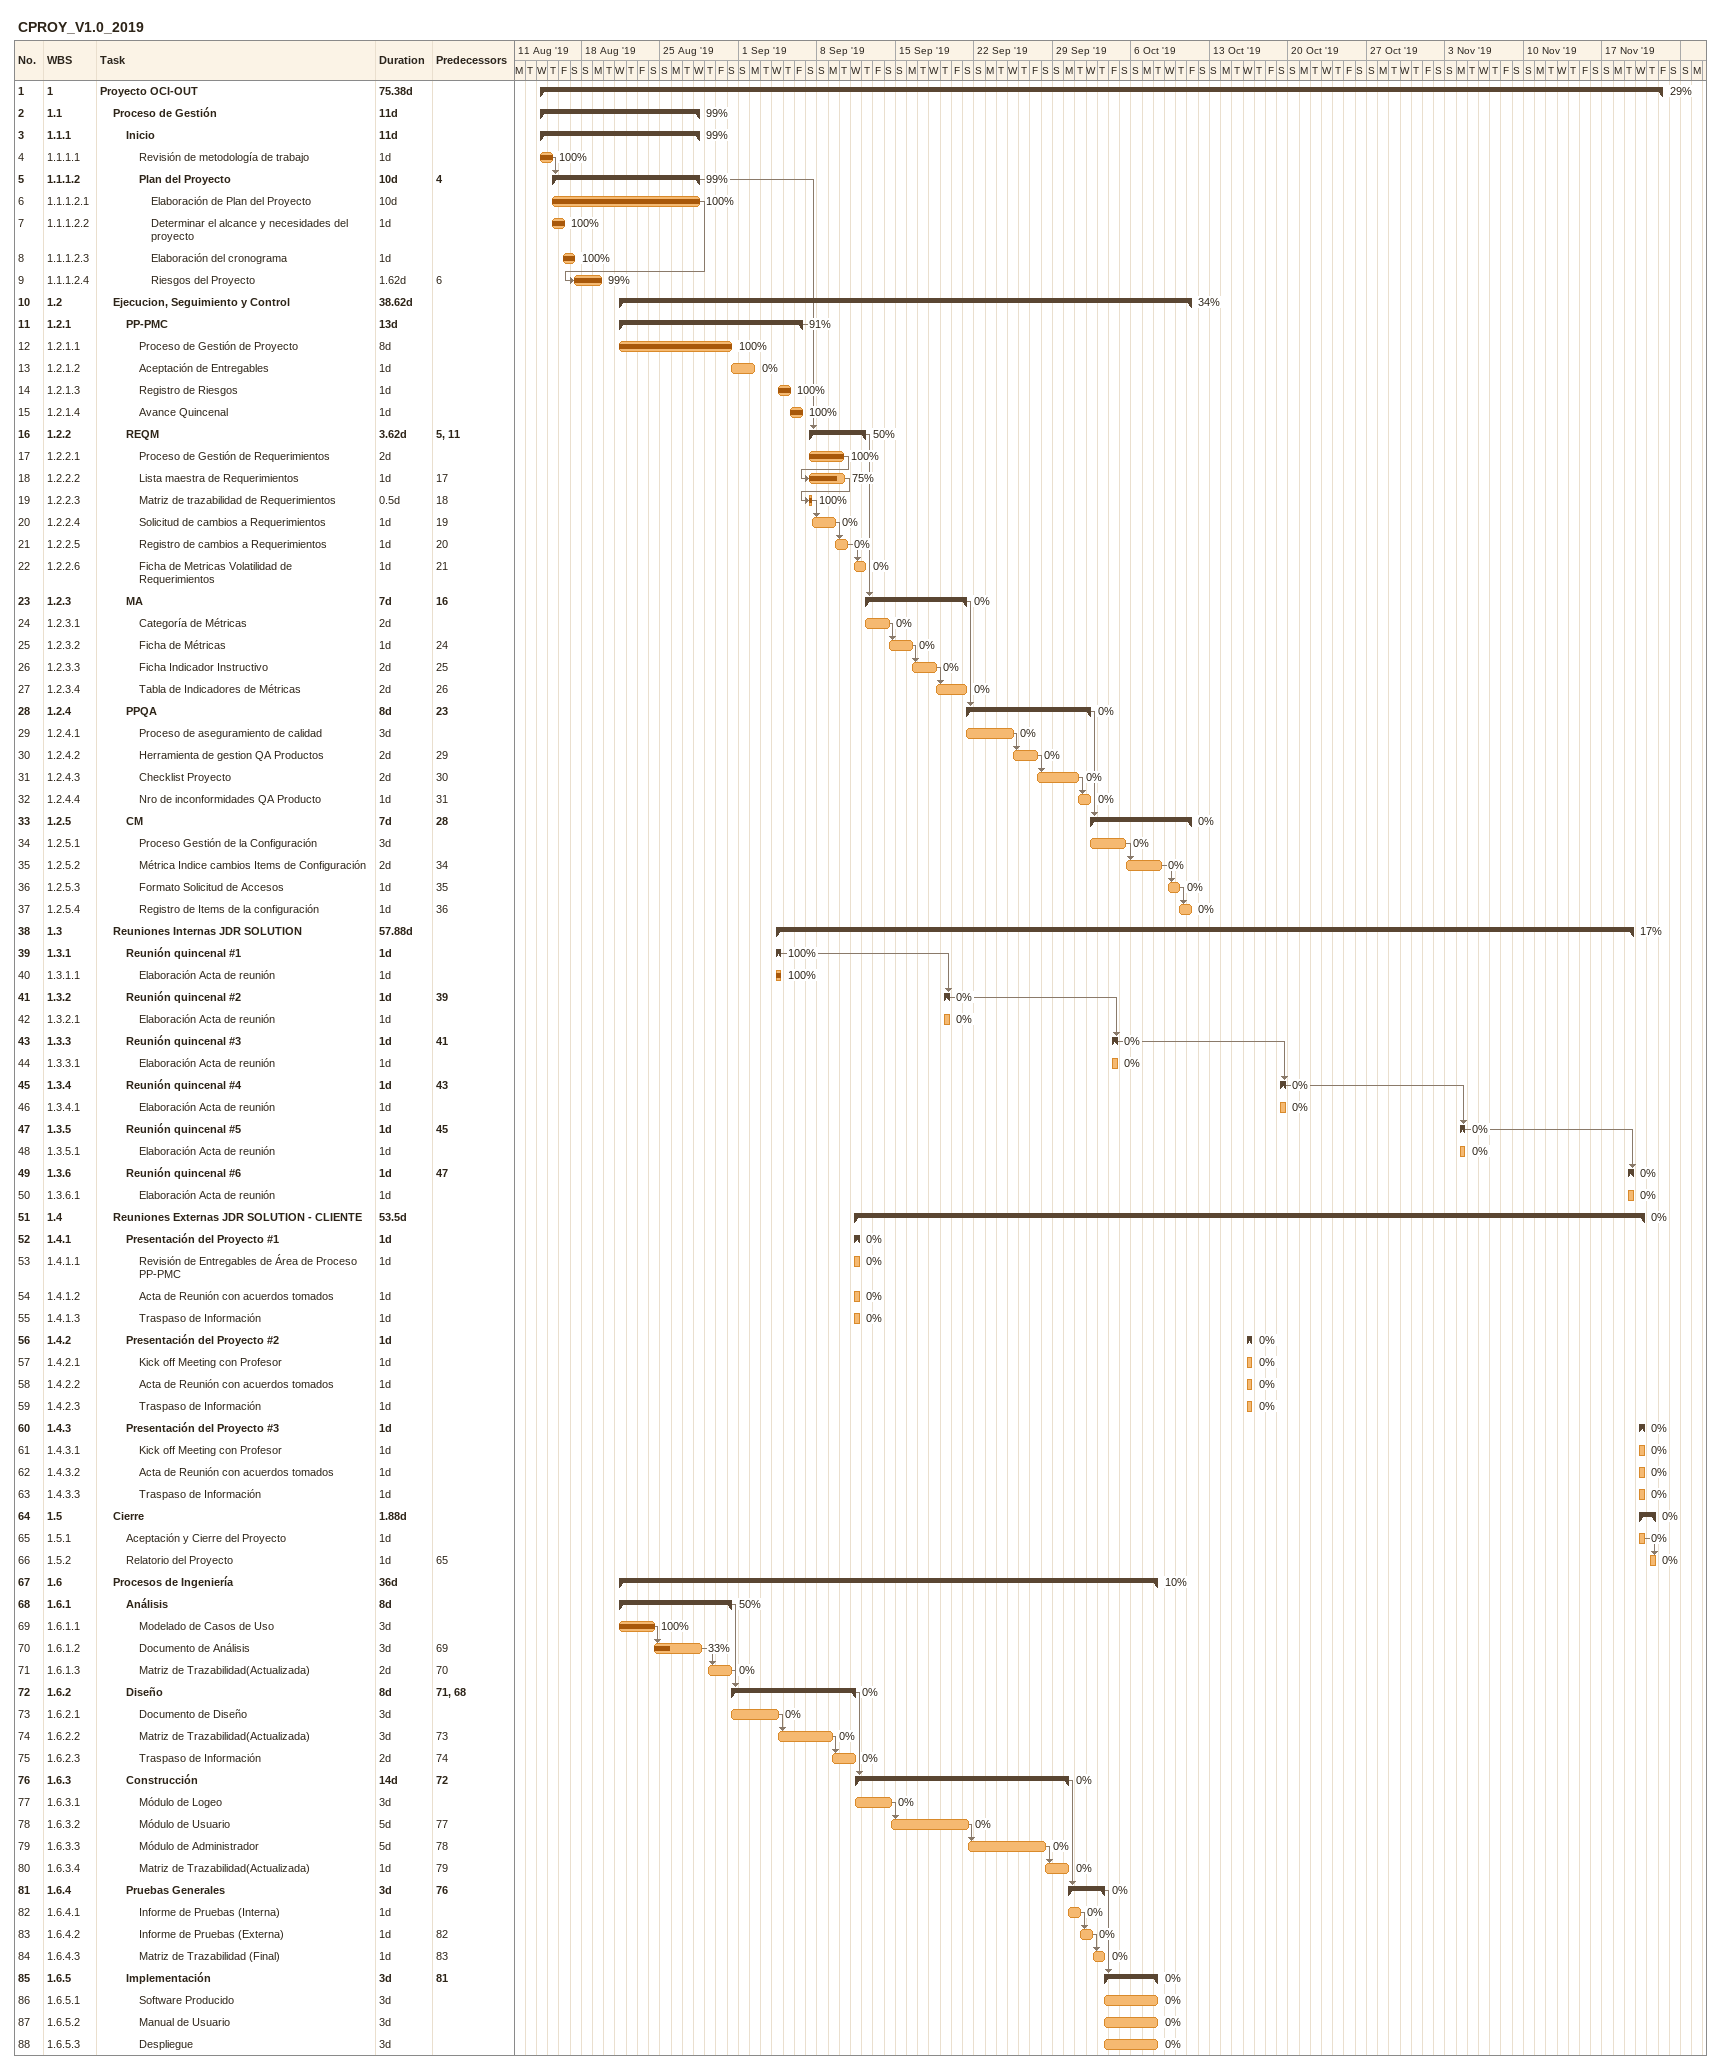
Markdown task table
CPROY_V1.0_2019

| ID | WBS | Task | Duration | Start | Finish | Predecessors | % complete |
|---|---|---|---|---|---|---|---|
| 1 | 1 | **Proyecto OCI-OUT** | 75.38d | 2019-08-14 | 2019-11-22 |  | 29 |
| 2 | 1.1 | **Proceso de Gestión** | 11d | 2019-08-14 | 2019-08-28 |  | 99 |
| 3 | 1.1.1 | **Inicio** | 11d | 2019-08-14 | 2019-08-28 |  | 99 |
| 4 | 1.1.1.1 | Revisión de metodología de trabajo | 1d | 2019-08-14 | 2019-08-15 |  | 100 |
| 5 | 1.1.1.2 | **Plan del Proyecto** | 10d | 2019-08-15 | 2019-08-28 | 4 | 99 |
| 6 | 1.1.1.2.1 | Elaboración de Plan del Proyecto | 10d | 2019-08-15 | 2019-08-28 |  | 100 |
| 7 | 1.1.1.2.2 | Determinar el alcance y necesidades del proyecto | 1d | 2019-08-15 | 2019-08-16 |  | 100 |
| 8 | 1.1.1.2.3 | Elaboración del cronograma | 1d | 2019-08-16 | 2019-08-17 |  | 100 |
| 9 | 1.1.1.2.4 | Riesgos del Proyecto | 1.62d | 2019-08-17 | 2019-08-19 | 6 | 99 |
| 10 | 1.2 | **Ejecucion, Seguimiento y Control** | 38.62d | 2019-08-21 | 2019-10-11 |  | 34 |
| 11 | 1.2.1 | **PP-PMC** | 13d | 2019-08-21 | 2019-09-06 |  | 91 |
| 12 | 1.2.1.1 | Proceso de Gestión de Proyecto | 8d | 2019-08-21 | 2019-08-31 |  | 100 |
| 13 | 1.2.1.2 | Aceptación de Entregables | 1d | 2019-08-31 | 2019-09-02 |  | 0 |
| 14 | 1.2.1.3 | Registro de Riesgos | 1d | 2019-09-04 | 2019-09-05 |  | 100 |
| 15 | 1.2.1.4 | Avance Quincenal | 1d | 2019-09-05 | 2019-09-06 |  | 100 |
| 16 | 1.2.2 | **REQM** | 3.62d | 2019-09-07 | 2019-09-12 | 5, 11 | 50 |
| 17 | 1.2.2.1 | Proceso de Gestión de Requerimientos | 2d | 2019-09-07 | 2019-09-10 |  | 100 |
| 18 | 1.2.2.2 | Lista maestra de Requerimientos | 1d | 2019-09-07 | 2019-09-10 | 17 | 75 |
| 19 | 1.2.2.3 | Matriz de trazabilidad de Requerimientos | 0.5d | 2019-09-07 | 2019-09-07 | 18 | 100 |
| 20 | 1.2.2.4 | Solicitud de cambios a Requerimientos | 1d | 2019-09-07 | 2019-09-09 | 19 | 0 |
| 21 | 1.2.2.5 | Registro de cambios a Requerimientos | 1d | 2019-09-09 | 2019-09-10 | 20 | 0 |
| 22 | 1.2.2.6 | Ficha de Metricas Volatilidad de Requerimientos | 1d | 2019-09-11 | 2019-09-12 | 21 | 0 |
| 23 | 1.2.3 | **MA** | 7d | 2019-09-12 | 2019-09-21 | 16 | 0 |
| 24 | 1.2.3.1 | Categoría de Métricas | 2d | 2019-09-12 | 2019-09-14 |  | 0 |
| 25 | 1.2.3.2 | Ficha de Métricas | 1d | 2019-09-14 | 2019-09-16 | 24 | 0 |
| 26 | 1.2.3.3 | Ficha Indicador Instructivo | 2d | 2019-09-16 | 2019-09-18 | 25 | 0 |
| 27 | 1.2.3.4 | Tabla de Indicadores de Métricas | 2d | 2019-09-18 | 2019-09-21 | 26 | 0 |
| 28 | 1.2.4 | **PPQA** | 8d | 2019-09-21 | 2019-10-02 | 23 | 0 |
| 29 | 1.2.4.1 | Proceso de aseguramiento de calidad | 3d | 2019-09-21 | 2019-09-25 |  | 0 |
| 30 | 1.2.4.2 | Herramienta de gestion QA Productos | 2d | 2019-09-25 | 2019-09-27 | 29 | 0 |
| 31 | 1.2.4.3 | Checklist Proyecto | 2d | 2019-09-27 | 2019-10-01 | 30 | 0 |
| 32 | 1.2.4.4 | Nro de inconformidades QA Producto | 1d | 2019-10-01 | 2019-10-02 | 31 | 0 |
| 33 | 1.2.5 | **CM** | 7d | 2019-10-02 | 2019-10-11 | 28 | 0 |
| 34 | 1.2.5.1 | Proceso Gestión de la Configuración | 3d | 2019-10-02 | 2019-10-05 |  | 0 |
| 35 | 1.2.5.2 | Métrica Indice cambios Items de Configuración | 2d | 2019-10-05 | 2019-10-08 | 34 | 0 |
| 36 | 1.2.5.3 | Formato Solicitud de Accesos | 1d | 2019-10-09 | 2019-10-10 | 35 | 0 |
| 37 | 1.2.5.4 | Registro de Items de la configuración | 1d | 2019-10-10 | 2019-10-11 | 36 | 0 |
| 38 | 1.3 | **Reuniones Internas JDR SOLUTION** | 57.88d | 2019-09-04 | 2019-11-19 |  | 17 |
| 39 | 1.3.1 | **Reunión quincenal #1** | 1d | 2019-09-04 | 2019-09-04 |  | 100 |
| 40 | 1.3.1.1 | Elaboración Acta de reunión | 1d | 2019-09-04 | 2019-09-04 |  | 100 |
| 41 | 1.3.2 | **Reunión quincenal #2** | 1d | 2019-09-19 | 2019-09-19 | 39 | 0 |
| 42 | 1.3.2.1 | Elaboración Acta de reunión | 1d | 2019-09-19 | 2019-09-19 |  | 0 |
| 43 | 1.3.3 | **Reunión quincenal #3** | 1d | 2019-10-04 | 2019-10-04 | 41 | 0 |
| 44 | 1.3.3.1 | Elaboración Acta de reunión | 1d | 2019-10-04 | 2019-10-04 |  | 0 |
| 45 | 1.3.4 | **Reunión quincenal #4** | 1d | 2019-10-19 | 2019-10-19 | 43 | 0 |
| 46 | 1.3.4.1 | Elaboración Acta de reunión | 1d | 2019-10-19 | 2019-10-19 |  | 0 |
| 47 | 1.3.5 | **Reunión quincenal #5** | 1d | 2019-11-04 | 2019-11-04 | 45 | 0 |
| 48 | 1.3.5.1 | Elaboración Acta de reunión | 1d | 2019-11-04 | 2019-11-04 |  | 0 |
| 49 | 1.3.6 | **Reunión quincenal #6** | 1d | 2019-11-19 | 2019-11-19 | 47 | 0 |
| 50 | 1.3.6.1 | Elaboración Acta de reunión | 1d | 2019-11-19 | 2019-11-19 |  | 0 |
| 51 | 1.4 | **Reuniones Externas JDR SOLUTION - CLIENTE** | 53.5d | 2019-09-11 | 2019-11-20 |  | 0 |
| 52 | 1.4.1 | **Presentación del Proyecto #1** | 1d | 2019-09-11 | 2019-09-11 |  | 0 |
| 53 | 1.4.1.1 | Revisión de Entregables de Área de Proceso PP-PMC | 1d | 2019-09-11 | 2019-09-11 |  | 0 |
| 54 | 1.4.1.2 | Acta de Reunión con acuerdos tomados | 1d | 2019-09-11 | 2019-09-11 |  | 0 |
| 55 | 1.4.1.3 | Traspaso de Información | 1d | 2019-09-11 | 2019-09-11 |  | 0 |
| 56 | 1.4.2 | **Presentación del Proyecto #2** | 1d | 2019-10-16 | 2019-10-16 |  | 0 |
| 57 | 1.4.2.1 | Kick off Meeting con Profesor | 1d | 2019-10-16 | 2019-10-16 |  | 0 |
| 58 | 1.4.2.2 | Acta de Reunión con acuerdos tomados | 1d | 2019-10-16 | 2019-10-16 |  | 0 |
| 59 | 1.4.2.3 | Traspaso de Información | 1d | 2019-10-16 | 2019-10-16 |  | 0 |
| 60 | 1.4.3 | **Presentación del Proyecto #3** | 1d | 2019-11-20 | 2019-11-20 |  | 0 |
| 61 | 1.4.3.1 | Kick off Meeting con Profesor | 1d | 2019-11-20 | 2019-11-20 |  | 0 |
| 62 | 1.4.3.2 | Acta de Reunión con acuerdos tomados | 1d | 2019-11-20 | 2019-11-20 |  | 0 |
| 63 | 1.4.3.3 | Traspaso de Información | 1d | 2019-11-20 | 2019-11-20 |  | 0 |
| 64 | 1.5 | **Cierre** | 1.88d | 2019-11-20 | 2019-11-21 |  | 0 |
| 65 | 1.5.1 | Aceptación y Cierre del Proyecto | 1d | 2019-11-20 | 2019-11-20 |  | 0 |
| 66 | 1.5.2 | Relatorio del Proyecto | 1d | 2019-11-21 | 2019-11-21 | 65 | 0 |
| 67 | 1.6 | **Procesos de Ingeniería** | 36d | 2019-08-21 | 2019-10-08 |  | 10 |
| 68 | 1.6.1 | **Análisis** | 8d | 2019-08-21 | 2019-08-31 |  | 50 |
| 69 | 1.6.1.1 | Modelado de Casos de Uso | 3d | 2019-08-21 | 2019-08-24 |  | 100 |
| 70 | 1.6.1.2 | Documento de Análisis | 3d | 2019-08-24 | 2019-08-28 | 69 | 33 |
| 71 | 1.6.1.3 | Matriz de Trazabilidad(Actualizada) | 2d | 2019-08-29 | 2019-08-31 | 70 | 0 |
| 72 | 1.6.2 | **Diseño** | 8d | 2019-08-31 | 2019-09-11 | 71, 68 | 0 |
| 73 | 1.6.2.1 | Documento de Diseño | 3d | 2019-08-31 | 2019-09-04 |  | 0 |
| 74 | 1.6.2.2 | Matriz de Trazabilidad(Actualizada) | 3d | 2019-09-04 | 2019-09-09 | 73 | 0 |
| 75 | 1.6.2.3 | Traspaso de Información | 2d | 2019-09-09 | 2019-09-11 | 74 | 0 |
| 76 | 1.6.3 | **Construcción** | 14d | 2019-09-11 | 2019-09-30 | 72 | 0 |
| 77 | 1.6.3.1 | Módulo de Logeo | 3d | 2019-09-11 | 2019-09-14 |  | 0 |
| 78 | 1.6.3.2 | Módulo de Usuario | 5d | 2019-09-14 | 2019-09-21 | 77 | 0 |
| 79 | 1.6.3.3 | Módulo de Administrador | 5d | 2019-09-21 | 2019-09-28 | 78 | 0 |
| 80 | 1.6.3.4 | Matriz de Trazabilidad(Actualizada) | 1d | 2019-09-28 | 2019-09-30 | 79 | 0 |
| 81 | 1.6.4 | **Pruebas Generales** | 3d | 2019-09-30 | 2019-10-03 | 76 | 0 |
| 82 | 1.6.4.1 | Informe de Pruebas (Interna) | 1d | 2019-09-30 | 2019-10-01 |  | 0 |
| 83 | 1.6.4.2 | Informe de Pruebas (Externa) | 1d | 2019-10-01 | 2019-10-02 | 82 | 0 |
| 84 | 1.6.4.3 | Matriz de Trazabilidad (Final) | 1d | 2019-10-02 | 2019-10-03 | 83 | 0 |
| 85 | 1.6.5 | **Implementación** | 3d | 2019-10-03 | 2019-10-08 | 81 | 0 |
| 86 | 1.6.5.1 | Software Producido | 3d | 2019-10-03 | 2019-10-08 |  | 0 |
| 87 | 1.6.5.2 | Manual de Usuario | 3d | 2019-10-03 | 2019-10-08 |  | 0 |
| 88 | 1.6.5.3 | Despliegue | 3d | 2019-10-03 | 2019-10-08 |  | 0 |
